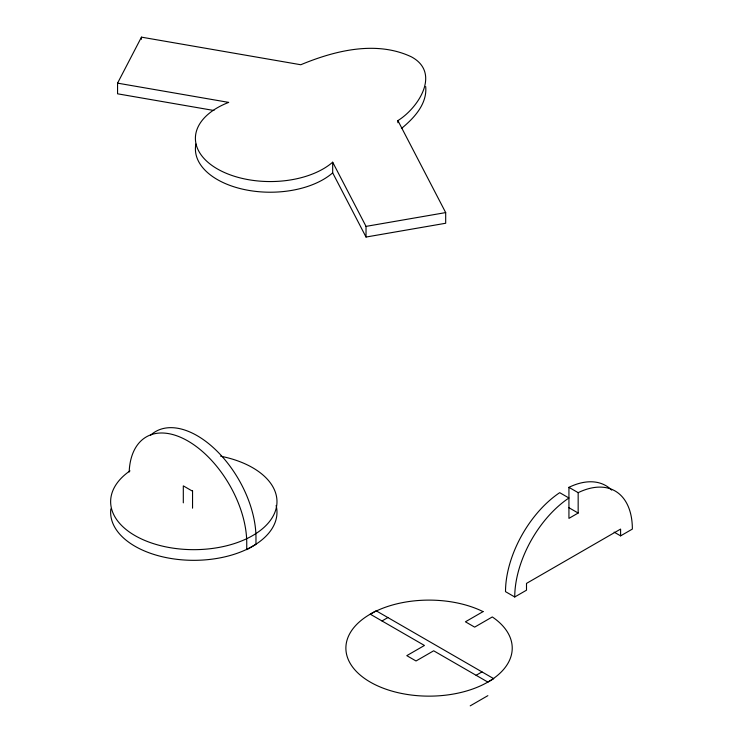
<?xml version="1.0" encoding="UTF-8"?>
<svg xmlns="http://www.w3.org/2000/svg" width="743" height="743" viewBox="0 0 743 743"><rect width="100%" height="100%" fill="white"/><g stroke="black" fill="none" stroke-linecap="round" stroke-linejoin="round"><path stroke-width="1.11" d="M213.965 110.503L117.561 93.804L117.561 83.142L141.458 37.15L300.785 64.743C334.917 50.543 376.329 40.28 411.408 56.849C441.231 72.87 418.29 108.041 397.895 120.598L397.895 122.734M401.396 128.511C413.935 118.286 427.355 103.992 425.702 86.55M382.004 620.962L424.439 645.463L406.792 655.651L416.024 660.982L433.671 650.794L487.863 682.083L493.742 678.684L376.125 610.774L370.246 614.173L382.004 620.962L387.883 617.572M568.934 487.334L578.165 492.665L578.165 513.041L568.934 518.373L568.934 487.334A83.17 48.016 -60 0 1 611.693 490.111M514.741 596.982A83.17 48.016 -60 0 1 568.934 497.996L559.702 492.665A83.17 48.016 -60 0 0 505.509 591.651L514.741 596.982L526.499 590.193L526.499 583.404L620.6 529.081L620.6 535.87L614.136 532.137M620.6 535.87L632.358 529.081A83.17 48.016 -60 0 0 578.165 492.665M476.105 675.294L481.984 671.895M470.217 705.85L487.863 695.662M332.678 162.197L366.03 226.383L445.689 212.591L445.689 223.253L366.03 237.045L332.678 172.859L332.678 162.197A74.857 43.215 0 0 1 217.43 168.958A74.857 43.215 0 0 1 228.705 102.395L117.561 83.142M568.934 507.71L578.165 513.041M192.548 491.207L183.307 485.876L183.307 502.853M397.895 120.598L445.689 212.591M366.03 226.383L366.03 237.045M192.548 490.733L192.548 508.184M141.458 37.15L141.458 39.286M276.136 505.481A83.17 48.016 0 0 1 196.774 560.296A83.17 48.016 0 0 1 110.846 508.89M220.634 456.202A83.17 48.016 0 0 1 268.66 522.58A83.17 48.016 0 0 1 148.674 541.981A83.17 48.016 0 0 1 129.988 470.858M129.171 472.028A83.17 48.016 60 0 1 189.214 441.769A83.17 48.016 60 0 1 246.741 542.873L246.741 549.662L255.973 544.331L255.973 537.542A83.17 48.016 60 0 0 216.148 450.277A83.17 48.016 60 0 0 150.606 435.212M332.678 172.859A74.857 43.215 0 0 1 244.577 189.595A74.857 43.215 0 0 1 195.911 144.021M483.061 611.61L465.424 621.798L474.656 627.129L492.303 616.941A83.17 48.016 0 0 1 448.466 694.816A83.17 48.016 0 0 1 348.179 636.918A83.17 48.016 0 0 1 483.061 611.61"/></g></svg>
